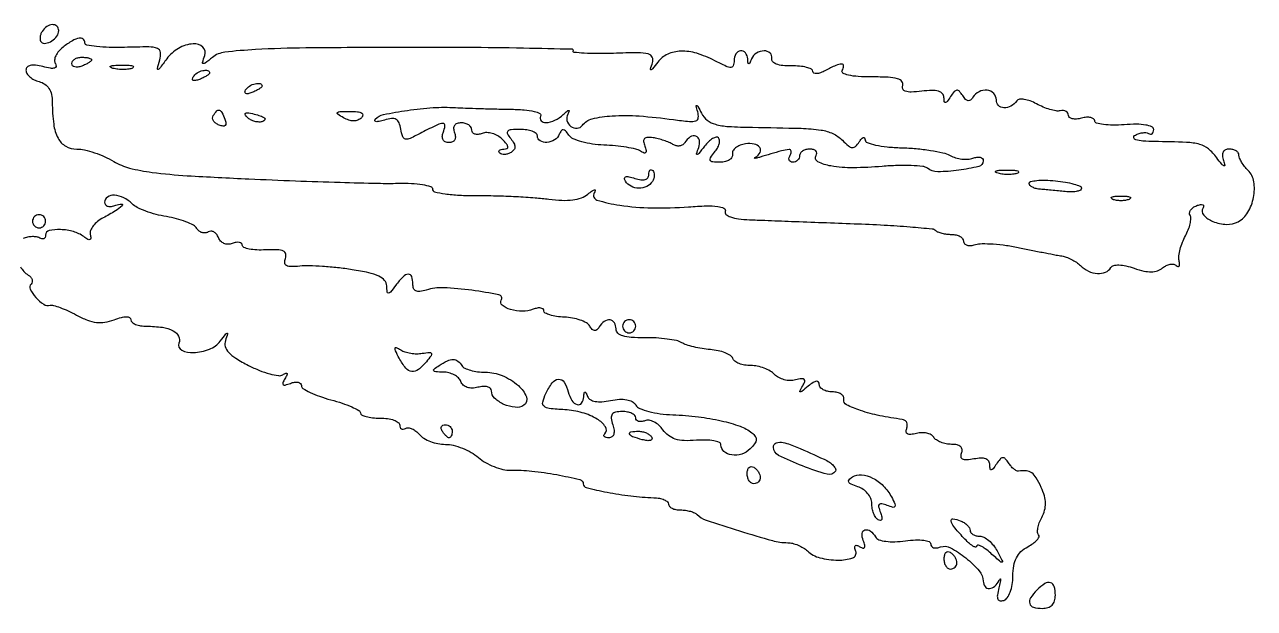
# Model space of a CAD drawing. Extents: x 254 to 922, y 86 to 1093.
# Drawn here: x 500.8 to 688.4, y 390 to 479 of the extents above; entities that cross this region are included whole.
import ezdxf

# ---------------------------------------------------------------- set-up
doc = ezdxf.new("R2010")
doc.units = 0

msp = doc.modelspace()

# ---------------------------------------------------------------- linework, layer by layer
for points in [[(503.458881, 477.933469, 0.055289), (503.246476, 477.485906, 0.063671), (503.150101, 477.023485, 0.073797), (503.178227, 476.616664, 0.143229), (503.333333, 476.333333, 0.245171), (504.010153, 476.120596, 0.09984), (504.935284, 476.48511, 0.089687), (505.724195, 477.224864, 0.161033), (506, 478.059017, 0.206886), (505.714394, 478.719722, 0.203785), (505.034956, 478.969816, 0.139607), (504.163143, 478.674324, 0.103622)], [(506.649862, 475.534731, 0.053376), (505.992856, 474.916505, 0.068591), (505.544106, 474.219739, 0.08397), (505.361757, 473.554833, 0.164894), (505.483651, 473.026453, -0.161259), (505.58554, 472.598645, -0.322595), (505.37018, 472.348123, -0.101796), (504.731836, 472.326586, -0.019187), (503.583789, 472.568326, 0.029536), (502.449885, 472.782698, 0.084914), (501.652507, 472.749488, 0.154546), (501.182972, 472.482077, 0.188802), (501, 472.014788, 0.144989), (501.14768, 471.516214, 0.070903), (501.5875, 471.012222, 0.061156), (502.23505, 470.579066, 0.052954), (503, 470.289749, -0.08394), (503.882296, 469.89228, -0.103411), (504.51187, 469.248132, -0.090349), (504.885665, 468.332684, -0.050609), (505.013655, 467.133369, 0.029149), (505.225942, 463.793001, 0.090393), (505.895086, 461.645392, 0.144789), (507.060904, 460.442912, 0.129033), (508.748597, 460, -0.055431), (509.93364, 459.868218, -0.025065), (511.440975, 459.448425, -0.024447), (513.003735, 458.841173, -0.030644), (514.381966, 458.122298, 0.073171), (516.785922, 457.117353, 0.030342), (520.253347, 456.453326, 0.017262), (525.610552, 455.948103, 0.003636), (535, 455.457179, 0.001862), (542.084915, 455.164829, 0.002093), (548.901562, 454.937542, 0.001917), (554.704712, 454.79063, 0.011281), (557.75, 454.793938, -0.017448), (559.795984, 454.770932, -0.030351), (561.483586, 454.589975, -0.032267), (562.708082, 454.300666, -0.329801), (563, 453.906236, 0.346584), (563.324373, 453.49449, 0.02281), (564.911318, 453.188184, 0.024282), (567.0688, 452.979326, 0.012944), (569.75, 452.920155, -0.007524), (572.647008, 452.88763, -0.00599), (575.771152, 452.768056, -0.00606), (578.663378, 452.587474, -0.015131), (580.768815, 452.366146, 0.023945), (582.752577, 452.192891, 0.042342), (584.392855, 452.267408, 0.052507), (585.710419, 452.582794, 0.085586), (586.710773, 453.14317, -0.01469), (587.366182, 453.643488, -0.112134), (587.72116, 453.793272, -0.545685), (587.8257, 453.680537, -0.072366), (587.672604, 453.314175, 0.486865), (588.086754, 452.233157, 0.038224), (591.56052, 451.447763, 0.032185), (596.485274, 451.045022, 0.022368), (602.066458, 451.198426, -0.010456), (604.785934, 451.338048, -0.03766), (606.519322, 451.260168, -0.079613), (607.459763, 450.990684, -0.393407), (607.647739, 450.524406, 0.317236), (607.766563, 450.0551, 0.094082), (608.445543, 449.665605, 0.05199), (609.657619, 449.382675, 0.02069), (611.361184, 449.239139, 0.000965), (613.678749, 449.144637, 0.0002), (617.755081, 448.987925, 0.00021), (622.488538, 448.809836, 0.000198), (627.315689, 448.632165, -0.004572), (631.8877, 448.42382, -0.007044), (635.837057, 448.151792, -0.002854), (639.195622, 447.853555, -0.174521), (639.732356, 447.600978, 0.103762), (640.086935, 447.36937, 0.032459), (640.695338, 447.176537, 0.030866), (641.420746, 447.04429, 0.029662), (642.166667, 447, -0.056282), (642.867933, 446.920812, -0.075731), (643.461458, 446.686455, -0.094957), (643.859413, 446.339821, -0.167765), (644, 445.932612, 0.195769), (644.146162, 445.573618, 0.133418), (644.530644, 445.34719, 0.090995), (645.114732, 445.297145, 0.052878), (645.806446, 445.438568, -0.076545), (646.814537, 445.59561, -0.017752), (648.534418, 445.537537, -0.017917), (650.531342, 445.326918, -0.016686), (652.556446, 444.970361, 0.001784), (654.559097, 444.55588, 0.002004), (656.488456, 444.171784, 0.001836), (658.133111, 443.857478, 0.010796), (659, 443.714405, -0.054616), (659.67003, 443.542534, -0.029642), (660.447545, 443.195794, -0.029161), (661.20571, 442.744351, -0.040587), (661.821429, 442.25, 0.078531), (663.059864, 441.401125, 0.094661), (664.422625, 441.045322, 0.113395), (665.633211, 441.239687, 0.15938), (666.463088, 441.940275, -0.19556), (666.902335, 442.261193, -0.068628), (667.694098, 442.346788, -0.050172), (668.759529, 442.207918, -0.026396), (670.042995, 441.835167, 0.027218), (671.498251, 441.415117, 0.059671), (672.64914, 441.291054, 0.07859), (673.580979, 441.449738, 0.092057), (674.362899, 441.886217, -0.058696), (674.924163, 442.250314, -0.072288), (675.517151, 442.442807, -0.086375), (676.049407, 442.441337, -0.151765), (676.437079, 442.241324, 0.121197), (676.696369, 442.087189, 0.34597), (676.879371, 442.158389, 0.149043), (676.954442, 442.468271, 0.035588), (676.885265, 443, -0.080033), (676.855294, 443.734331, -0.032053), (677.038912, 444.726383, -0.030701), (677.378199, 445.791127, -0.033864), (677.83644, 446.770667, 0.031979), (678.277412, 447.704124, 0.038443), (678.564752, 448.631224, 0.042172), (678.676414, 449.427026, 0.153357), (678.551988, 449.915882, -0.170468), (678.468712, 450.295613, -0.120294), (678.624454, 450.707823, -0.091053), (679.006233, 451.091988, -0.060198), (679.557681, 451.383761, -0.038012), (680.115759, 451.550554, -0.140262), (680.479322, 451.527154, -0.316641), (680.609913, 451.342088, -0.13959), (680.52393, 451.038719, 0.335124), (680.627055, 449.934806, 0.114607), (682.036223, 448.965129, 0.084064), (684.115488, 448.528996, 0.133387), (685.877629, 448.934509, 0.137294), (687.369897, 450.365038, 0.085663), (688.235058, 452.644642, 0.087856), (688.274482, 455.025281, 0.157968), (687.395046, 456.747811, -0.030091), (686.861156, 457.350142, -0.031104), (686.409795, 458.00583, -0.032735), (686.093859, 458.61979, -0.102811), (686, 459.071429, 0.155688), (685.886987, 459.425578, 0.097605), (685.568594, 459.727232, 0.079847), (685.092964, 459.930831, 0.061353), (684.531385, 460, 0.098841), (683.943063, 459.882552, 0.179948), (683.589237, 459.552817, 0.142898), (683.489486, 459.006707, 0.055762), (683.654428, 458.25, -0.028054), (683.851338, 457.538324, -0.606594), (683.720353, 457.429306, -0.126138), (683.386218, 457.681914, -0.007591), (682.61053, 458.686909, 0.056947), (681.335005, 460.039951, 0.112143), (680.029321, 460.715984, 0.053879), (677.990352, 461.017365, 0.005558), (673.124875, 461.153525, -0.013731), (671.352695, 461.232121, -0.053448), (670.273878, 461.426846, -0.236575), (669.963372, 461.716101, -0.357519), (670.07713, 462.047669, -0.049416), (670.644044, 462.3249, -0.050855), (671.248929, 462.482223, -0.056083), (671.800608, 462.504732, -0.121164), (672.202254, 462.375, 0.115234), (672.505859, 462.272999, 0.185239), (672.765662, 462.345367, 0.156236), (672.940414, 462.588683, 0.078379), (673, 462.966466, 0.299777), (672.716127, 463.397389, 0.060444), (671.790666, 463.668572, 0.041445), (670.374085, 463.784222, 0.018421), (668.5, 463.712555, -0.019364), (666.774901, 463.649839, -0.03207), (665.321875, 463.74661, -0.034636), (664.260519, 463.961606, -0.337418), (664, 464.303703, 0.23852), (663.84197, 464.616128, 0.108846), (663.4125, 464.80657, 0.072154), (662.766268, 464.84311, 0.042075), (662, 464.710251, -0.043067), (661.233781, 464.578963, -0.073647), (660.5875, 464.62, -0.110767), (660.158417, 464.817345, -0.233903), (660, 465.137456, 0.141233), (659.901513, 465.479171, 0.125953), (659.632813, 465.73404, 0.104227), (659.227707, 465.859663, 0.073428), (658.75, 465.834032, -0.092483), (658.109371, 465.823939, -0.028879), (657.168893, 466.040606, -0.027757), (656.124699, 466.40959, -0.027377), (655.122826, 466.893441, 0.036539), (654.167022, 467.333651, 0.051664), (653.260992, 467.570141, 0.064101), (652.530351, 467.587722, 0.212171), (652.122826, 467.353245, -0.105121), (651.214486, 466.539081, -0.14303), (650.150676, 466.281935, -0.194645), (649.333808, 466.657993, -0.190991), (649, 467.5, 0.19793), (648.597882, 468.476013, 0.171489), (647.594566, 468.960057, 0.143665), (646.365325, 468.742023, 0.139978), (645.434017, 467.893237, -0.080017), (645.072701, 467.47564, -0.217547), (644.704456, 467.373957, -0.16628), (644.313063, 467.581991, -0.045008), (643.875, 468.143237, 0.039648), (643.371631, 468.802578, 0.233184), (642.979262, 468.959892, 0.201349), (642.575841, 468.752803, 0.029572), (642.015313, 468, -0.013401), (641.498449, 467.25685, -0.201829), (641.23364, 467.09884, -0.414376), (641.062914, 467.227551, -0.031976), (641.015313, 467.859406, 0.183491), (640.787108, 468.440504, 0.140281), (640.201785, 468.803325, 0.075206), (639.176132, 468.933273, 0.023033), (637.613525, 468.82346, -0.017967), (636.014109, 468.694769, -0.085959), (635.109328, 468.810427, -0.224844), (634.726347, 469.160803, -0.19074), (634.720514, 469.714054, 0.282638), (634.610875, 470.301548, 0.142662), (633.944941, 470.711649, 0.054994), (632.520193, 470.939655, 0.012203), (630.047972, 471, -0.014631), (627.926736, 471.062087, -0.039499), (626.434892, 471.268485, -0.075461), (625.605225, 471.587489, -0.424758), (625.5, 472, 0.125697), (625.708035, 472.664292, 0.434013), (625.429944, 472.953647, 0.103058), (624.53706, 472.754823, 0.016728), (622.934259, 471.964816, -0.034805), (622.19209, 471.631767, -0.070772), (621.568188, 471.498185, -0.128905), (621.161122, 471.575114, -0.289618), (621, 471.829946, 0.285323), (620.78629, 472.173962, 0.050987), (620.045313, 472.450469, 0.041669), (618.995411, 472.632837, 0.026192), (617.75, 472.678093, -0.028264), (616.412959, 472.732225, -0.066265), (615.441008, 472.959098, -0.114222), (614.88526, 473.330486, -0.245195), (614.75, 473.812964, 0.265741), (614.486769, 474.629375, 0.19227), (613.572262, 474.973093, 0.134208), (612.401394, 474.627245, 0.159645), (611.662281, 473.75, -0.009076), (611.382013, 473.090194, -0.295955), (611.242982, 473, -0.382689), (611.135242, 473.096611, -0.011437), (611.078947, 473.75, 0.151118), (610.728819, 474.671685, 0.265921), (609.996746, 474.970877, 0.230627), (609.278198, 474.494785, 0.133867), (609, 473.47432, -0.079818), (608.877104, 472.709375, -0.323694), (608.516553, 472.44864, -0.110798), (607.797032, 472.610064, -0.008965), (606.04966, 473.47432, 0.045367), (603.295681, 474.595353, 0.080601), (600.874558, 474.924332, 0.102247), (598.878263, 474.457778, 0.119518), (597.357789, 473.25, -0.003194), (596.536188, 472.208674, -0.197894), (596.334278, 472.096878, -0.543924), (596.250965, 472.197947, -0.006612), (596.569619, 473.159011, 0.19435), (596.527341, 473.994943, 0.22875), (595.919879, 474.492828, 0.061444), (594.343812, 474.673431, 0.006457), (590.626957, 474.593306, -0.008426), (588.152874, 474.549718, -0.01534), (586.132696, 474.610163, -0.011136), (584.59101, 474.738199, -0.552565), (584.479142, 474.966252, 0.579816), (584.347066, 475.209565, 0.000599), (576.864906, 475.369623, 0.003555), (568.294408, 475.481739, 0.002087), (558.039641, 475.50016, 0.001933), (543.699312, 475.410626, 0.010846), (536.032372, 475.16673, 0.015729), (531.312544, 474.76482, 0.142734), (529.428152, 473.968204, -0.005699), (528.320975, 473.087223, -0.229315), (528.026156, 473.024421, -0.435749), (527.9198, 473.215473, -0.011163), (528.281384, 474.25, 0.303493), (527.977217, 475.544703, 0.212221), (526.51413, 476.04993, 0.108639), (524.251728, 475.344704, 0.1053), (522.464119, 473.75, -0.00205), (521.364963, 472.26333, -0.196279), (521.142284, 472.129116, -0.543568), (521.043285, 472.239784, -0.004404), (521.423253, 473.587583, 0.096991), (521.527981, 474.745287, 0.289309), (521.057535, 475.343504, 0.086419), (519.749731, 475.566308, 0.006053), (516.015839, 475.507413, -0.012953), (513.709385, 475.502863, -0.021438), (511.767153, 475.6328, -0.01702), (510.267678, 475.849782, -0.363061), (510, 476.16983, 0.222186), (509.730977, 476.745344, 0.224567), (509.118746, 476.904581, 0.089681), (508.07962, 476.506037, 0.025813)], [(511, 473.606989, -0.222225), (510.912889, 473.420671, -0.030693), (510.559375, 473.160341, -0.030395), (510.074558, 472.887494, -0.02136), (509.5, 472.638374, -0.055937), (508.925634, 472.488865, -0.100118), (508.440625, 472.516384, -0.147206), (508.122486, 472.710807, -0.184534), (508, 473.031385, -0.152681), (508.115494, 473.400789, -0.098158), (508.440625, 473.715469, -0.08088), (508.926468, 473.92777, -0.062722), (509.5, 474, -0.024748), (510.074824, 473.971531, -0.039339), (510.559375, 473.884553, -0.046727), (510.903916, 473.758929, -0.289661)], [(517.269032, 472.344063, -0.06278), (516.671085, 472.185595, -0.030339), (515.880008, 472.127736, -0.029507), (515.036634, 472.167106, -0.037336), (514.269032, 472.307009, -0.087174), (513.883358, 472.48334, -0.597527), (513.900903, 472.643467, -0.080377), (514.431793, 472.764444, -0.012823), (515.5, 472.805051, -0.014395), (516.580113, 472.787295, -0.052471), (517.257153, 472.684921, -0.333666), (517.386009, 472.52287, -0.31318)], [(529, 471.606989, -0.2252), (528.911231, 471.419896, -0.029412), (528.544118, 471.154486, -0.029555), (528.042538, 470.875192, -0.020646), (527.448062, 470.618443, -0.036408), (526.868281, 470.443138, -0.155351), (526.512472, 470.474315, -0.32948), (526.393111, 470.674071, -0.1144), (526.507079, 471.011454, -0.115814), (527.098109, 471.603931, -0.080554), (527.973761, 471.969265, -0.115534), (528.708846, 471.972535, -0.349578)], [(537, 469.606989, -0.2252), (536.911231, 469.419896, -0.029412), (536.544118, 469.154486, -0.029555), (536.042538, 468.875192, -0.020646), (535.448062, 468.618443, -0.036408), (534.868281, 468.443138, -0.155351), (534.512472, 468.474315, -0.32948), (534.393111, 468.674071, -0.1144), (534.507079, 469.011454, -0.115814), (535.098109, 469.603931, -0.080554), (535.973761, 469.969265, -0.115534), (536.708846, 469.972535, -0.349578)], [(531.342084, 464.550928, -0.051608), (531.506823, 463.939743, -0.239714), (531.398585, 463.602299, -0.241428), (531.063039, 463.492566, -0.052218), (530.454816, 463.655712, -0.066562), (529.944192, 463.934228, -0.097234), (529.597989, 464.309843, -0.122934), (529.468225, 464.720344, -0.155001), (529.564761, 465.104785, -0.044472), (530.093353, 465.811106, -0.293393), (530.499105, 465.922826, -0.204288), (530.881688, 465.597219, -0.024065)], [(537.13671, 464.212237, -0.085105), (536.556574, 464.1234, -0.059552), (535.899953, 464.2138, -0.058506), (535.270088, 464.460029, -0.0741), (534.76845, 464.83155, -0.069225), (534.436586, 465.27067, -0.470166), (534.522275, 465.491559, -0.131195), (534.995419, 465.520386, -0.013933), (536.080159, 465.268787, -0.02593), (536.940026, 464.995597, -0.106885), (537.396366, 464.701526, -0.353106), (537.424773, 464.435848, -0.170804)], [(552.171375, 464.771375, -0.100728), (551.636078, 464.417121, -0.096256), (550.996026, 464.292751, -0.080249), (550.259915, 464.411661, -0.047509), (549.444046, 464.771375, -0.018373), (548.541173, 465.321146, -0.474606), (548.51593, 465.570589, -0.191617), (548.88215, 465.728348, -0.007027), (550.42267, 465.75, -0.023063), (551.568839, 465.697103, -0.104874), (552.203275, 465.5, -0.301349), (552.367783, 465.180273, -0.170425)], [(574.809017, 466.076966, -0.014465), (576.984229, 465.982449, -0.038349), (578.522478, 465.75152, -0.070624), (579.391172, 465.417895, -0.427715), (579.5, 465, 0.331475), (579.558394, 464.327236, 0.233212), (580.290532, 464.029852, 0.092272), (581.680575, 464.394324, 0.077083), (582.946704, 465.25, -0.008848), (583.555491, 465.795337, -0.15422), (583.796764, 465.899272, -0.573995), (583.869595, 465.799249, -0.024704), (583.630393, 465.319098, 0.197772), (583.511414, 464.34131, 0.164235), (584.10319, 463.46693, 0.180496), (585.057219, 463.179007, 0.223168), (585.861803, 463.621885, -0.18001), (587.356771, 464.614465, -0.041788), (590.392019, 465.061982, -0.03357), (594.535374, 465.044341, -0.016901), (599.737315, 464.495219, 0.009561), (602.189567, 464.199902, 0.103951), (603.174123, 464.305086, 0.299981), (603.544797, 464.768819, 0.093262), (603.456385, 465.701268, -0.007115), (603.219936, 466.568116, -0.620573), (603.299714, 466.636971, -0.16828), (603.473105, 466.481108, -0.003599), (604.027993, 465.460418, 0.102545), (604.91005, 464.402784, 0.101031), (606.144273, 463.775973, 0.053211), (608.137555, 463.449766, 0.010178), (611.808923, 463.319237, -0.002807), (619.232963, 463.164814, -0.029287), (622.269447, 462.906185, -0.074861), (624.060514, 462.365912, -0.085957), (625.519322, 461.337821, 0.023009), (626.458329, 460.481475, 0.150083), (627.040901, 460.238295, 0.222852), (627.531835, 460.412533, 0.056778), (628.075438, 461.087821, -0.032119), (628.421895, 461.564435, -0.131064), (628.711279, 461.769884, -0.352747), (628.900239, 461.706948, -0.140102), (628.984687, 461.426677, 0.31128), (629.296614, 460.987721, 0.033086), (630.566073, 460.618155, 0.030594), (632.333542, 460.340216, 0.017127), (634.506315, 460.208482, -0.015948), (636.755272, 460.077448, -0.016639), (638.959515, 459.804126, -0.016545), (640.842887, 459.442442, -0.067246), (641.933873, 459.03539, 0.051229), (642.785109, 458.686453, 0.041438), (643.752655, 458.486461, 0.04295), (644.685988, 458.453638, 0.079092), (645.427558, 458.610575, -0.054847), (646.029719, 458.768716, -0.098531), (646.538095, 458.743688, -0.146249), (646.871489, 458.545625, -0.188253), (647, 458.216395, -0.345178), (646.324235, 457.354158, -0.026976), (643.255504, 456.772347, -0.030094), (640.069271, 456.538502, -0.170022), (638.477861, 457.072478, 0.139836), (637.771542, 457.356792, 0.01581), (636.033622, 457.484229, 0.018168), (633.912524, 457.495356, 0.013825), (631.592393, 457.358929, -0.020075), (627.178987, 457.154726, -0.042627), (623.772175, 457.424805, -0.076813), (621.784534, 458.078279, -0.438623), (621.518119, 459.029317, 0.145002), (621.618305, 459.397644, 0.191537), (621.483848, 459.714862, 0.134961), (621.112296, 459.929129, 0.063786), (620.559017, 460, 0.062283), (619.962904, 459.925455, 0.080552), (619.457961, 459.70625, 0.097988), (619.120018, 459.381379, 0.153634), (619, 459, -0.105053), (618.918938, 458.618444, -0.099167), (618.688914, 458.29375, -0.09642), (618.345238, 458.076123, -0.093332), (617.940983, 458, -0.133224), (617.596462, 458.093456, -0.190361), (617.403198, 458.340023, -0.14289), (617.401431, 458.714466, -0.068717), (617.597355, 459.157524, 0.184155), (617.700553, 459.696023, 0.387408), (617.389804, 459.93556, 0.048993), (616.241024, 459.726025, 0.003216), (613, 458.777349, -0.009779), (612.460867, 458.627193, -0.053033), (612.160937, 458.583058, -0.621579), (612.130293, 458.639332, -0.112286), (612.25, 458.747228, 0.142307), (612.965254, 459.472908, 0.289577), (612.912762, 460.24041, 0.189635), (612.074125, 460.770827, 0.085342), (610.75, 460.79581, 0.053173), (609.907581, 460.573825, 0.075516), (609.234375, 460.193146, 0.098052), (608.828047, 459.720345, 0.180825), (608.75, 459.226259, -0.180391), (608.676712, 458.759758, -0.120127), (608.303094, 458.360214, -0.088409), (607.671279, 458.090513, -0.056834), (606.877555, 458, -0.021182), (605.739811, 458.048221, -0.248327), (605.378583, 458.280533, -0.282481), (605.394005, 458.684618, -0.025996), (606.020056, 459.524166, 0.044197), (606.456113, 460.155586, 0.060563), (606.721654, 460.792378, 0.076197), (606.788658, 461.338886, 0.1911), (606.632168, 461.701165, 0.254578), (606.271542, 461.807538, 0.08125), (605.732794, 461.596173, 0.058125), (605.106322, 461.11781, 0.035929), (604.487214, 460.426999, -0.003635), (603.618574, 459.321887, -0.176672), (603.382578, 459.177963, -0.569069), (603.2867, 459.284247, -0.008588), (603.604535, 460.25, 0.123541), (603.702308, 461.342197, 0.276833), (603.187637, 461.957353, 0.236544), (602.313853, 461.842597, 0.105915), (601.489919, 460.983688, -0.115946), (601.159576, 460.652709, -0.10097), (600.699422, 460.482524, -0.093703), (600.17944, 460.500146, -0.084563), (599.680902, 460.704758, 0.039566), (599.096498, 461.008332, 0.018605), (598.300196, 461.310607, 0.018304), (597.437918, 461.56697, 0.024507), (596.638913, 461.731748, 0.044753), (595.798289, 461.786406, 0.193731), (595.348003, 461.592176, 0.228741), (595.202075, 461.167657, 0.062019), (595.377459, 460.458741, -0.027769), (595.598925, 459.769464, -0.239584), (595.532116, 459.463443, -0.331081), (595.275429, 459.398964, -0.042334), (594.738546, 459.677078, 0.082981), (593.994084, 459.989195, 0.016714), (592.58129, 460.272621, 0.017224), (590.896275, 460.493118, 0.015348), (589.133933, 460.6078, -0.028003), (587.388016, 460.765852, -0.032986), (585.76569, 461.115404, -0.0351), (584.463855, 461.58816, -0.136197), (583.807802, 462.128784, 0.02876), (583.299739, 462.772272, 0.192977), (582.942612, 462.950855, 0.2701), (582.638106, 462.805566, 0.053185), (582.340536, 462.25, -0.161239), (581.622509, 461.406453, -0.118343), (580.444421, 461.028702, -0.152446), (579.42034, 461.266176, -0.266121), (579, 462, 0.234049), (578.810208, 462.383243, 0.071836), (578.229657, 462.70625, 0.054845), (577.381908, 462.926985, 0.036301), (576.377555, 463, 0.016872), (574.99625, 462.953377, 0.177783), (574.488748, 462.727124, 0.336564), (574.427724, 462.323962, 0.048447), (574.926114, 461.589028, -0.039287), (575.422444, 460.885187, -0.127951), (575.579453, 460.341502, -0.17414), (575.43119, 459.8914, -0.088781), (574.982027, 459.488892, -0.059475), (574.51092, 459.27011, -0.066121), (574.018205, 459.17846, -0.075432), (573.579529, 459.221908, -0.134833), (573.266802, 459.399864, -0.146539), (573.144414, 459.626912, -0.260494), (573.206647, 459.82371, -0.142028), (573.470199, 459.958478, -0.047666), (573.904762, 460, 0.10672), (574.359126, 460.098096, 0.341646), (574.494993, 460.354609, 0.13282), (574.29025, 460.794732, 0.021474), (573.64573, 461.497127, 0.066399), (572.955938, 462.024558, 0.05938), (572.125933, 462.377014, 0.062709), (571.287459, 462.510343, 0.100044), (570.574301, 462.390138, -0.061546), (569.971782, 462.240474, -0.107844), (569.462451, 462.288659, -0.150746), (569.127815, 462.521758, -0.16732), (569, 462.893011, 0.143674), (568.876142, 463.315153, 0.099526), (568.527947, 463.674822, 0.083983), (568.007286, 463.91717, 0.067117), (567.393011, 464, 0.077669), (566.754575, 463.900225, 0.166102), (566.359038, 463.606191, 0.166138), (566.226134, 463.131663, 0.07771), (566.361626, 462.5, -0.074756), (566.496379, 461.889304, -0.14841), (566.385989, 461.410795, -0.165571), (566.041375, 461.107791, -0.098585), (565.5, 461, -0.098585), (564.958625, 461.107791, -0.165571), (564.614011, 461.410795, -0.14841), (564.503621, 461.889304, -0.074756), (564.638374, 462.5, 0.058373), (564.909844, 463.564077, 0.453369), (564.612275, 463.904642, 0.114117), (563.745145, 463.705375, 0.007014), (561.364307, 462.504488, -0.011271), (559.584878, 461.62587, -0.152385), (558.874537, 461.530355, -0.278242), (558.4542, 461.89277, -0.039602), (558.174748, 463.047991, 0.055091), (557.906514, 464.023819, 0.17443), (557.46468, 464.523827, 0.158055), (556.77382, 464.655393, 0.043169), (555.674748, 464.419276, -0.021878), (554.88493, 464.214105, -0.077872), (554.3646, 464.185472, -0.323622), (554.203995, 464.32817, -0.249462), (554.268573, 464.561012, -0.15394), (555.551191, 465.271441, -0.01424), (559.17015, 465.899611, -0.01941), (563.110411, 466.313164, -0.030853), (566.5, 466.326966, 0.005081), (568.01297, 466.255117, 0.001803), (570.178274, 466.182151, 0.001789), (572.556485, 466.119113, 0.002106)], [(596.541119, 455.066531, -0.143305), (595.693885, 454.304426, -0.114943), (594.491418, 454.036797, -0.113991), (593.286462, 454.327697, -0.139223), (592.433788, 455.107134, -0.113869), (592.287857, 455.537651, -0.359143), (592.445308, 455.773041, -0.128686), (592.944965, 455.790883, -0.021768), (593.874771, 455.539746, 0.03722), (594.796728, 455.321029, 0.104366), (595.456109, 455.353669, 0.175472), (595.84841, 455.624856, 0.155881), (596, 456.099279, -0.047849), (596.041532, 456.532271, -0.142651), (596.17629, 456.79454, -0.26051), (596.373064, 456.856073, -0.145714), (596.600136, 456.733198, -0.129836), (596.780161, 456.423941, -0.076232), (596.830355, 455.996059, -0.067553), (596.748334, 455.519089, -0.062174)], [(652.269032, 456.344063, -0.06278), (651.671085, 456.185595, -0.030339), (650.880008, 456.127736, -0.029507), (650.036634, 456.167106, -0.037336), (649.269032, 456.307009, -0.087174), (648.883358, 456.48334, -0.597527), (648.900903, 456.643467, -0.080377), (649.431793, 456.764444, -0.012823), (650.5, 456.805051, -0.014395), (651.580113, 456.787295, -0.052471), (652.257153, 456.684921, -0.333666), (652.386009, 456.52287, -0.31318)], [(662, 454.0315, -0.272446), (661.838743, 453.757525, -0.069768), (661.339062, 453.565138, -0.051486), (660.612154, 453.473552, -0.031733), (659.75, 453.508913, 0.002029), (658.76079, 453.608543, 0.001426), (657.646875, 453.712965, 0.001439), (656.580141, 453.8068, 0.003016), (655.75, 453.872377, -0.042026), (655.080111, 453.978285, -0.059078), (654.514063, 454.190586, -0.075149), (654.128531, 454.46983, -0.20113), (654, 454.776426, -0.349806), (654.224236, 455.057722, -0.031602), (655.175, 455.212722, -0.030261), (656.466464, 455.261716, -0.018125), (658, 455.17139, -0.017659), (659.533077, 454.970348, -0.027984), (660.825, 454.679195, -0.026893), (661.786558, 454.348347, -0.305406)], [(669.25, 452.337719, -0.057986), (668.679992, 452.181385, -0.037979), (668, 452.12966, -0.037979), (667.320008, 452.181385, -0.057986), (666.75, 452.337719, -0.174857), (666.540618, 452.525001, -0.447206), (666.601563, 452.693942, -0.078554), (667.10856, 452.810911, -0.017491), (668, 452.842105, -0.017491), (668.89144, 452.810911, -0.078554), (669.398438, 452.693942, -0.447206), (669.459382, 452.525001, -0.174857)], [(502, 449, 0.099038), (502.076342, 448.618362, 0.097945), (502.29375, 448.29375, 0.097945), (502.618362, 448.076342, 0.099038), (503, 448, 0.099038), (503.381638, 448.076342, 0.097945), (503.70625, 448.29375, 0.097945), (503.923658, 448.618362, 0.099038), (504, 449, 0.099038), (503.923658, 449.381638, 0.097945), (503.70625, 449.70625, 0.097945), (503.381638, 449.923658, 0.099038), (503, 450, 0.099038), (502.618362, 449.923658, 0.097945), (502.29375, 449.70625, 0.097945), (502.076342, 449.381638, 0.099038)], [(592, 433, 0.099038), (592.076342, 432.618362, 0.097945), (592.29375, 432.29375, 0.097945), (592.618362, 432.076342, 0.099038), (593, 432, 0.099038), (593.381638, 432.076342, 0.097945), (593.70625, 432.29375, 0.097945), (593.923658, 432.618362, 0.099038), (594, 433, 0.099038), (593.923658, 433.381638, 0.097945), (593.70625, 433.70625, 0.097945), (593.381638, 433.923658, 0.099038), (593, 434, 0.099038), (592.618362, 433.923658, 0.097945), (592.29375, 433.70625, 0.097945), (592.076342, 433.381638, 0.099038)], [(561.453179, 428.872238, -0.016646), (562.541161, 429.014767, -0.312179), (562.82716, 428.855462, -0.280123), (562.796586, 428.512243, -0.01441), (562.080735, 427.597279, -0.050828), (560.848343, 426.386621, -0.202848), (559.850929, 426.10556, -0.194424), (558.926118, 426.622442, -0.046455), (557.935416, 428.120677, -0.00814), (557.344341, 429.269687, -0.157728), (557.286867, 429.660659, -0.496856), (557.480319, 429.76177, -0.029779), (558.150232, 429.395636, 0.065383), (558.808234, 429.094543, 0.035366), (559.677252, 428.893028, 0.034538), (560.606356, 428.810953, 0.045685)], [(567.5, 427, 0.146547), (567.934161, 426.614422, 0.040338), (568.8004, 426.29375, 0.037109), (569.887885, 426.073612, 0.031397), (571.059017, 426, -0.100383), (573.6477, 425.474988, -0.077827), (576.096635, 423.954824, -0.119424), (577.338296, 422.223642, -0.36551), (576.921916, 420.951741, -0.164894), (575.59505, 420.645641, -0.08023), (573.894531, 421.098445, -0.083401), (572.482958, 422.036981, -0.207297), (572, 423.151815, 0.211381), (571.836054, 423.522285, 0.120631), (571.398119, 423.760075, 0.08128), (570.732848, 423.823554, 0.047211), (569.938828, 423.694254, -0.057833), (569.053357, 423.569255, -0.088078), (568.287544, 423.68578, -0.104671), (567.701594, 424.033272, -0.115642), (567.33184, 424.577623, 0.113658), (566.964527, 425.122963, 0.065264), (566.316847, 425.586675, 0.059953), (565.503119, 425.903462, 0.061162), (564.643011, 426.015313, -0.011359), (563.493787, 426.049642, -0.239352), (563.205802, 426.215467, -0.392319), (563.249509, 426.471239, -0.020023), (564, 427, -0.030273), (565.285896, 427.724699, -0.113655), (566.182719, 427.931224, -0.167411), (566.881504, 427.690509, -0.088664)], [(583.710251, 423, 0.071772), (584.264049, 421.686767, 0.182429), (585.063668, 421.056473, 0.327957), (585.74203, 421.286682, 0.137545), (586.078947, 422.25, -0.013666), (586.134746, 422.865531, -0.360693), (586.246411, 422.971816, -0.310969), (586.389905, 422.886853, -0.011938), (586.64926, 422.289063, 0.167442), (587.060724, 421.817344, 0.088146), (587.800939, 421.5506, 0.061742), (588.847052, 421.5017, 0.030204), (590.17153, 421.684306, -0.032643), (591.527521, 421.864528, -0.061187), (592.630341, 421.803425, -0.080965), (593.460286, 421.510638, -0.129846), (594.001913, 420.996904, 0.159164), (594.613262, 420.480358, 0.031948), (595.983588, 420.023219, 0.030624), (597.724616, 419.675935, 0.023732), (599.650696, 419.505604, -0.019598), (603.549348, 419.193281, -0.026079), (607.051585, 418.587498, -0.029064), (609.907283, 417.761588, -0.081913), (611.722121, 416.762805, -0.073115), (612.241269, 416.214686, -0.182985), (612.375617, 415.689247, -0.135357), (612.13825, 415.096194, -0.033913), (611.446422, 414.303565, -0.117554), (610.16121, 413.513182, -0.114623), (608.645094, 413.377769, -0.144422), (607.462897, 413.914283, -0.217826), (607, 414.926406, 0.306371), (606.755091, 415.288582, 0.05016), (605.898438, 415.53621, 0.040633), (604.687306, 415.657651, 0.024794), (603.25, 415.613278, -0.028405), (601.388181, 415.569244, -0.068184), (600.030687, 415.801297, -0.087376), (598.996768, 416.339268, -0.075277), (598.146245, 417.222661, 0.058258), (597.524582, 417.913756, 0.064576), (596.780009, 418.415402, 0.073611), (596.030971, 418.661094, 0.13491), (595.396245, 418.598559, -0.060615), (594.861827, 418.464757, -0.106612), (594.410147, 418.504688, -0.150305), (594.113481, 418.707203, -0.16997), (594, 419.031385, 0.201331), (593.844665, 419.401518, 0.084688), (593.392705, 419.715469, 0.064763), (592.723976, 419.9288, 0.044895), (591.932612, 420, 0.04668), (590.929554, 419.90615, 0.193001), (590.426046, 419.584909, 0.189602), (590.278775, 419.000431, 0.044882), (590.5, 418, -0.042641), (590.691181, 417.153414, -0.107409), (590.642738, 416.526573, -0.169746), (590.36674, 416.14597, -0.15295), (589.900721, 416, -0.04964), (589.469226, 416.042944, -0.14865), (589.211015, 416.181845, -0.260289), (589.154284, 416.384584, -0.13811), (589.285714, 416.619048, 0.360863), (589.382648, 417.661054, 0.108213), (588.13233, 418.838358, 0.066688), (585.841037, 419.824884, 0.053653), (583.193111, 420.269021, -0.010919), (580.799063, 420.462923, -0.152776), (580.014413, 420.800102, -0.289371), (579.823341, 421.421358, -0.040165), (580.301218, 422.75, -0.052182), (581.253965, 424.376742, -0.219293), (582.220112, 424.910782, -0.279479), (583.079352, 424.472318, -0.074668)], [(566, 417, -0.042167), (565.967655, 416.617151, -0.061769), (565.870461, 416.29375, -0.081139), (565.727648, 416.07446, -0.210953), (565.559017, 416, -0.151918), (565.34829, 416.065539, -0.038439), (565.066025, 416.29375, -0.035638), (564.768994, 416.617226, -0.029505), (564.5, 417, -0.082592), (564.343488, 417.3821, -0.161196), (564.3746, 417.70625, -0.182303), (564.586039, 417.921712, -0.108972), (564.940983, 418, -0.093332), (565.345238, 417.923877, -0.09642), (565.688914, 417.70625, -0.099167), (565.918938, 417.381556, -0.105053)], [(596.442363, 416.093259, -0.236417), (596.46851, 415.80112, -0.238295), (596.250238, 415.606613, -0.095442), (595.733252, 415.570513, -0.033809), (595.00138, 415.70989, -0.020231), (593.524947, 416.160521, -0.209047), (593.069405, 416.583925, -0.493596), (593.252137, 416.912738, -0.036651), (594.440983, 417, -0.056553), (595.033747, 416.93274, -0.049897), (595.623294, 416.733645, -0.052741), (596.122626, 416.440555, -0.095554)], [(622.715871, 412.724774, -0.035745), (623.52964, 412.274736, -0.057658), (624.138762, 411.770149, -0.080257), (624.468799, 411.291469, -0.254551), (624.448108, 410.916036, -0.335385), (623.214388, 410.437479, -0.023029), (619.436611, 411.70287, -0.023424), (615.77384, 413.321456, -0.284271), (615, 414.572563, -0.313061), (615.44297, 415.210707, -0.149158), (616.490146, 415.274749, -0.043479), (618.583976, 414.576327, -0.006212)], [(613, 409.940983, -0.105429), (612.923444, 409.581949, -0.099231), (612.70625, 409.276414, -0.096318), (612.381732, 409.071618, -0.092995), (612, 409, -0.153634), (611.618621, 409.120018, -0.097988), (611.29375, 409.457961, -0.080552), (611.074545, 409.962904, -0.062283), (611, 410.559017, -0.066118), (611.073267, 411.110654, -0.138808), (611.29375, 411.478525, -0.191142), (611.620352, 411.607943, -0.139169), (612, 411.5, -0.06081), (612.382515, 411.193797, -0.051032), (612.70625, 410.7871, -0.053229), (612.926698, 410.346558, -0.089642)], [(633.000221, 406.999587, -0.013508), (633.542793, 405.916435, -0.228974), (633.537814, 405.528055, -0.358023), (633.25171, 405.400226, -0.024751), (632.34953, 405.696114, 0.032969), (631.519656, 405.953274, 0.265719), (631.150944, 405.845308, 0.257347), (631.049567, 405.468386, 0.031357), (631.314937, 404.621671, -0.029715), (631.527696, 403.950545, -0.133905), (631.520096, 403.542983, -0.343302), (631.327343, 403.40405, -0.129903), (630.988546, 403.507079, -0.109467), (630.60946, 403.875874, -0.050647), (630.290385, 404.488935, -0.046788), (630.073247, 405.229623, -0.047952), (630, 405.991629, 0.102626), (629.840619, 406.759966, 0.071937), (629.375207, 407.514493, 0.068246), (628.684697, 408.142701, 0.073777), (627.867872, 408.541936, -0.022596), (626.856997, 408.913818, -0.171776), (626.487322, 409.249964, -0.323021), (626.535032, 409.608622, -0.065115), (627.06399, 410.039548, -0.164319), (628.459642, 410.363163, -0.094127), (630.13577, 409.871041, -0.079756), (631.761906, 408.679267, -0.072066)], [(645, 401.893011, 0.160968), (645.112576, 401.552388, 0.096529), (645.43029, 401.262322, 0.078039), (645.904609, 401.066399, 0.059056), (646.464816, 401, -0.122927), (647.111262, 400.83863, -0.053935), (647.846171, 400.339063, -0.048864), (648.550111, 399.610722, -0.0469), (649.110325, 398.75, -0.002317), (649.927122, 397.175778, -0.452992), (649.868556, 397.027727, -0.272217), (649.662159, 397.067021, -0.001601), (648.145509, 398.404988, 0.020769), (647.32123, 399.077783, 0.045933), (646.630243, 399.502593, 0.093924), (646.177043, 399.629055, 0.439282), (646, 399.466426, -0.475462), (645.830901, 399.328801, -0.093519), (645.4125, 399.501277, -0.042398), (644.768707, 400.003247, -0.018448), (644, 400.769625, -0.012758), (642.495487, 402.469488, -0.127798), (642.090668, 403.318822, -0.509413), (642.389947, 403.638958, -0.060867), (643.5, 403.361626, -0.048303), (644.073796, 403.075237, -0.053891), (644.559375, 402.692784, -0.061199), (644.891374, 402.276919, -0.13875)], [(641, 397.559017, 0.062283), (641.074545, 396.962904, 0.080552), (641.29375, 396.457961, 0.097988), (641.618621, 396.120018, 0.153634), (642, 396, 0.092995), (642.381732, 396.071618, 0.096318), (642.70625, 396.276414, 0.099231), (642.923444, 396.581949, 0.105429), (643, 396.940983, 0.089642), (642.926698, 397.346558, 0.053229), (642.70625, 397.7871, 0.051032), (642.382515, 398.193797, 0.06081), (642, 398.5, 0.139169), (641.620352, 398.607943, 0.191142), (641.29375, 398.478525, 0.138808), (641.073267, 398.110654, 0.066118)], [(655.2, 392.8, 0.049493), (654.224616, 391.609718, 0.219918), (654.088861, 390.738877, 0.263074), (654.658282, 390.177813, 0.065975), (656, 390, 0.072254), (656.873159, 390.126841, 0.124864), (657.5, 390.5, 0.124864), (657.873159, 391.126841, 0.072254), (658, 392, 0.065975), (657.822187, 393.341718, 0.263074), (657.261123, 393.911139, 0.219918), (656.390282, 393.775384, 0.049493)]]:
    msp.add_lwpolyline(points, format="xyb", close=True)
msp.add_lwpolyline([(500.15692, 442.058793, 0.119786), (501.355821, 440.804373, -0.072595), (501.720513, 440.488029, -0.104997), (501.925174, 440.115269, -0.128168), (501.939167, 439.746546, -0.14306), (501.768659, 439.435325, 0.323673), (501.640569, 438.638239, 0.066832), (502.492361, 437.39369, 0.06221), (503.703427, 436.346665, 0.218336), (504.696429, 436.187746, -0.140256), (505.181221, 436.184127, -0.017042), (506.202129, 435.845537, -0.019148), (507.411993, 435.344519, -0.014695), (508.693798, 434.708986, 0.029331), (510.365511, 433.940211, 0.061589), (511.74904, 433.587874, 0.070819), (513.047838, 433.607437, 0.05176), (514.443798, 433.978632, -0.022926), (515.553282, 434.343199, -0.068345), (516.343864, 434.450705, -0.141379), (516.812851, 434.314718, -0.257388), (517, 433.975249, 0.225176), (517.177147, 433.60184, 0.075525), (517.71035, 433.286479, 0.057463), (518.492194, 433.071324, 0.038454), (519.418213, 433, -0.03443), (521.807914, 432.835251, -0.086828), (523.462346, 432.303674, -0.157671), (524.280104, 431.466927, -0.209894), (524.329869, 430.417241, 0.387947), (524.748548, 429.349647, 0.128088), (526.550792, 428.98033, 0.080595), (528.97846, 429.506681, 0.134512), (530.642211, 430.75, -0.002669), (531.494938, 431.83311, -0.207424), (531.684043, 431.933846, -0.534767), (531.762264, 431.834925, -0.005216), (531.419503, 430.812642, 0.154392), (531.394415, 429.903133, 0.118463), (531.886511, 429.032835, 0.067438), (533.0079, 428.115422, 0.019819), (534.951346, 427.024822, 0.022627), (536.609879, 426.271202, 0.02966), (538.188214, 425.744741, 0.030139), (539.506319, 425.47427, 0.175701), (540.188805, 425.616688, -0.033717), (540.645742, 425.858167, -0.406473), (540.815433, 425.795572, -0.23452), (540.811673, 425.552304, -0.019353), (540.490464, 424.98457, 0.035655), (540.171744, 424.375782, 0.337019), (540.237236, 424.107128, 0.24326), (540.557102, 424.040853, 0.02337), (541.335955, 424.298676, -0.0501), (541.973439, 424.472562, -0.091302), (542.511187, 424.463997, -0.140865), (542.863698, 424.28141, -0.206094), (543, 423.964777, 0.258201), (543.246509, 423.519244, 0.027421), (544.321875, 422.924434, 0.028369), (545.775825, 422.320506, 0.018907), (547.5, 421.788757, -0.015403), (549.224477, 421.270117, -0.023645), (550.678125, 420.705913, -0.020244), (551.780075, 420.162703, -0.274692), (552, 419.792595, 0.288538), (552.192841, 419.486246, 0.047252), (552.88125, 419.232825, 0.039642), (553.850363, 419.057422, 0.024958), (555, 419, -0.033538), (556.149131, 418.922834, -0.051357), (557.11875, 418.688914, -0.066625), (557.787016, 418.347434, -0.246132), (558, 417.940983, 0.09272), (558.067758, 417.578731, 0.171182), (558.260466, 417.354029, 0.174428), (558.548493, 417.30238, 0.096707), (558.886693, 417.429973, -0.165938), (559.317852, 417.528516, -0.078442), (559.875922, 417.379611, -0.064546), (560.470716, 417.018024, -0.050777), (561.009138, 416.48899, 0.086269), (561.678835, 415.918053, 0.043583), (562.682223, 415.437391, 0.041562), (563.835633, 415.110024, 0.048406), (564.969435, 415, -0.059668), (566.180848, 414.854918, -0.03511), (567.572354, 414.411359, -0.034663), (568.920332, 413.76342, -0.049311), (570.004479, 412.996116, 0.048908), (571.079258, 412.234143, 0.035865), (572.397818, 411.601632, 0.036553), (573.746843, 411.180629, 0.064258), (574.907488, 411.062901, -0.033125), (578.15176, 410.936398, -0.020251), (581.943588, 410.380004, -0.011228), (585.478747, 409.63151, -0.348035), (586, 408.973366, 0.347096), (586.451694, 408.401081, 0.010321), (589.638626, 407.709099, 0.018635), (593.235752, 407.143701, 0.02054), (596.75, 406.870569, -0.037764), (597.611568, 406.773682, -0.055542), (598.339062, 406.549881, -0.071723), (598.836945, 406.242832, -0.222302), (599, 405.894213, 0.19498), (599.138459, 405.552651, 0.086902), (599.538542, 405.262675, 0.066776), (600.131646, 405.065832, 0.046807), (600.833333, 405, -0.034261), (601.586588, 404.948324, -0.033197), (602.333906, 404.794219, -0.035033), (602.971326, 404.568907, -0.094176), (603.367199, 404.299468, 0.116071), (604.724301, 403.459389, 0.005591), (609.823032, 401.81487, 0.007763), (614.845829, 400.341724, 0.065341), (617.178571, 400.014728, -0.06059), (617.917702, 399.918241, -0.037049), (618.752232, 399.637139, -0.036696), (619.549708, 399.229711, -0.053035), (620.178571, 398.75, 0.12832), (622.0674, 397.712277, 0.059919), (624.85724, 397.354795, 0.080474), (627.089765, 397.698731, 0.429809), (627.564398, 398.692778, -0.03843), (627.395433, 399.259846, -0.239079), (627.470079, 399.544357, -0.305124), (627.720023, 399.608861, -0.053509), (628.181393, 399.387893, 0.061825), (628.654473, 399.170882, 0.358176), (628.891407, 399.265872, 0.192905), (628.934058, 399.618111, 0.02645), (628.701324, 400.335955, -0.104894), (628.530728, 401.410933, -0.318433), (628.964628, 401.960642, -0.246379), (629.764607, 401.800892, -0.084446), (630.570629, 400.88572, 0.173895), (631.099631, 400.464133, 0.049721), (632.137152, 400.222112, 0.040769), (633.512401, 400.155611, 0.025045), (635.129646, 400.290564, -0.021476), (636.690677, 400.432044, -0.043543), (637.92199, 400.38327, -0.062171), (638.744878, 400.172447, -0.308189), (639, 399.797855, 0.173884), (639.121076, 399.460229, 0.149581), (639.436957, 399.250924, 0.104822), (639.918094, 399.212668, 0.059287), (640.487513, 399.356835, -0.221386), (642.000372, 399.25177, -0.04271), (644.340895, 397.683136, -0.043351), (646.405279, 395.711323, -0.182404), (647, 394.135329, 0.166937), (647.273702, 393.3384, 0.243854), (647.934831, 393.034571, 0.173119), (648.764928, 393.376209, 0.102096), (649.407436, 394.25, -0.08659), (649.559152, 394.470202, -0.678596), (649.637906, 394.437121, -0.048521), (649.58471, 393.981713, -0.008293), (649.38583, 393.131687, 0.024748), (649.163349, 392.016606, 0.131947), (649.233933, 391.405162, 0.276517), (649.560498, 391.154871, 0.10961), (650.145061, 391.215863, 0.165819), (650.675252, 391.619718, 0.059006), (651.115277, 392.478898, 0.049676), (651.41601, 393.627058, 0.037493), (651.522814, 394.927406, -0.040021), (651.66064, 396.507646, -0.076427), (652.060049, 397.714702, -0.086605), (652.761475, 398.647237, -0.065526), (653.804178, 399.395199, 0.030898), (654.626079, 399.902707, 0.055272), (655.219391, 400.428759, 0.084143), (655.513914, 400.891212, 0.305123), (655.450344, 401.216323, -0.190978), (655.288657, 401.59039, -0.05202), (655.336748, 402.244691, -0.044768), (655.552933, 403.035694, -0.033796), (655.923579, 403.857206, 0.054559), (656.362316, 404.948096, 0.072806), (656.498451, 406.005669, 0.066129), (656.328668, 407.133635, 0.036531), (655.844084, 408.442853, 0.025715), (655.080094, 409.914126, 0.106185), (654.406447, 410.649021, 0.135505), (653.582418, 410.947861, 0.052944), (652.361803, 410.91459, -0.161657), (652.057578, 410.97231, -0.046708), (651.657922, 411.246546, -0.041703), (651.23863, 411.659759, -0.034074), (650.861803, 412.16459, 0.042545), (650.369786, 412.800993, 0.233227), (649.976307, 412.95332, 0.197343), (649.570229, 412.742643, 0.030418), (649.015313, 412, -0.013011), (648.494058, 411.249288, -0.204068), (648.231322, 411.093489, -0.414057), (648.061855, 411.222986, -0.030502), (648.015313, 411.866577, 0.14684), (647.842226, 412.420615, 0.155913), (647.395955, 412.772048, 0.099213), (646.646953, 412.892882, 0.037781), (645.591295, 412.772701, -0.026298), (644.476238, 412.619771, -0.130827), (643.859309, 412.729778, -0.267709), (643.616936, 413.075815, -0.114058), (643.698284, 413.656124, 0.120892), (643.769482, 414.219137, 0.186101), (643.5442, 414.648902, 0.130756), (643.005399, 414.915817, 0.05002), (642.166006, 415, -0.048227), (641.332779, 415.080556, -0.046906), (640.522262, 415.319341, -0.050742), (639.850918, 415.670253, -0.108974), (639.446158, 416.087118, 0.132388), (639.043709, 416.465039, 0.069325), (638.394095, 416.703862, 0.061263), (637.610031, 416.775805, 0.056285), (636.808151, 416.660081, -0.034833), (635.959157, 416.500199, -0.146747), (635.454277, 416.589421, -0.264246), (635.24981, 416.896266, -0.109816), (635.325669, 417.406297, 0.086089), (635.422633, 417.898127, 0.117987), (635.328065, 418.337522, 0.131253), (635.056616, 418.654684, 0.120919), (634.654659, 418.806543, -0.020473), (631.21421, 419.367038, -0.030776), (628.279949, 420.160098, -0.030879), (626.131611, 421.036261, -0.345101), (625.75, 421.811928, 0.175544), (625.686245, 422.26386, 0.122274), (625.339062, 422.651004, 0.090817), (624.74675, 422.912173, 0.058604), (624, 423, -0.054166), (623.23488, 423.08313, -0.073876), (622.5875, 423.329718, -0.093538), (622.153024, 423.694154, -0.173281), (622, 424.122445, 0.171149), (621.870983, 424.488318, 0.265879), (621.567471, 424.607101, 0.107679), (621.049234, 424.411309, 0.026443), (620.308042, 423.872445, -0.003776), (619.315214, 423.079461, -0.178862), (619.074553, 423.001727, -0.557766), (619.008635, 423.119112, -0.009126), (619.464413, 423.907524, 0.042995), (619.793491, 424.577654, 0.322902), (619.709635, 424.900494, 0.21654), (619.316304, 425.00745, 0.023701), (618.376844, 424.808798, -0.07223), (617.54283, 424.715359, -0.056339), (616.639519, 424.847447, -0.057331), (615.80639, 425.172786, -0.083344), (615.181045, 425.651274, 0.075551), (614.5266, 426.168295, 0.040699), (613.592928, 426.603812, 0.039386), (612.546547, 426.900596, 0.04945), (611.543907, 427, -0.04328), (610.607236, 427.08123, -0.052058), (609.757351, 427.322891, -0.060457), (609.110906, 427.677577, -0.157907), (608.800266, 428.099203, 0.174288), (608.454146, 428.538913, 0.046397), (607.644838, 428.946051, 0.041253), (606.576793, 429.265831, 0.032499), (605.381416, 429.438529, -0.020501), (604.115851, 429.590489, -0.019147), (602.837456, 429.848018, -0.019531), (601.720732, 430.164465, -0.059667), (601.007543, 430.495338, 0.086615), (600.227091, 430.807763, 0.019042), (598.798513, 431.052836, 0.019269), (597.102661, 431.211492, 0.017469), (595.343059, 431.246368, -0.017942), (593.310652, 431.288572, -0.060942), (592.008596, 431.523323, -0.115646), (591.272417, 431.955038, -0.205353), (591, 432.590356, 0.13499), (590.742416, 433.527059, 0.233244), (590.079442, 433.957438, 0.188796), (589.210179, 433.730187, 0.097385), (588.434017, 432.893237, -0.065666), (588.075633, 432.454307, -0.215684), (587.730048, 432.335906, -0.184937), (587.374413, 432.512338, -0.047775), (586.980585, 433.031414, 0.127899), (586.47143, 433.518068, 0.04288), (585.52559, 433.943501, 0.039364), (584.352176, 434.253506, 0.035911), (583.107865, 434.388177, -0.026046), (581.918631, 434.493217, -0.040576), (580.915487, 434.718893, -0.048379), (580.204529, 435.018705, -0.274708), (580.00228, 435.356989, 0.231561), (579.867397, 435.630773, 0.130855), (579.518662, 435.777273, 0.081789), (578.988148, 435.763615, 0.044392), (578.359123, 435.584314, -0.09472), (576.737649, 435.29339, -0.06691), (574.901735, 435.561416, -0.093825), (573.629649, 436.200709, -0.385443), (573.486421, 436.978029, 0.521918), (573.139363, 437.779869, 0.016571), (569.016994, 438.47529, 0.022134), (564.687879, 438.864757, 0.088428), (562.058142, 438.518454, -0.039302), (561.092027, 438.293499, -0.143013), (560.474085, 438.376735, -0.202033), (560.122386, 438.751165, -0.089086), (560, 439.432612, 0.075304), (559.827242, 440.573186, 0.348137), (559.313447, 440.924783, 0.184216), (558.514972, 440.554466, 0.030732), (557.392046, 439.25, -0.007568), (556.574383, 438.206058, -0.208532), (556.272562, 438.048908, -0.407812), (556.083908, 438.209613, -0.017897), (556.031803, 439.156162, 0.180342), (555.708059, 439.976102, 0.100598), (554.834042, 440.623289, 0.0553), (553.273116, 441.151617, 0.015695), (550.75, 441.622468, 0.011429), (548.538833, 441.91211, 0.010269), (546.236492, 442.112584, 0.010354), (544.163764, 442.207186, 0.031607), (542.757208, 442.153301, -0.023433), (541.429427, 442.080696, -0.126966), (540.73517, 442.254137, -0.258325), (540.472967, 442.665193, -0.107566), (540.576023, 443.337516, 0.145267), (540.629485, 444.022502, 0.242956), (540.271308, 444.458873, 0.097042), (539.354825, 444.657419, 0.016718), (537.568815, 444.633187, -0.023087), (536.200955, 444.632045, -0.037542), (535.048339, 444.771471, -0.04413), (534.224095, 445.011731, -0.309052), (534, 445.339655, 0.212264), (533.874028, 445.62302, 0.138736), (533.548255, 445.783795, 0.08894), (533.051353, 445.78644, 0.048617), (532.462146, 445.623848, -0.090833), (531.820199, 445.503555, -0.101096), (531.202918, 445.627037, -0.103264), (530.693284, 445.979256, -0.098782), (530.357361, 446.511115, 0.073835), (530.065099, 447.028968, 0.103352), (529.661155, 447.371706, 0.12412), (529.21138, 447.486867, 0.140222), (528.783412, 447.366141, -0.114793), (528.344052, 447.218105, -0.10039), (527.860966, 447.268383, -0.09359), (527.40819, 447.51015, -0.085239), (527.057282, 447.907317, 0.133276), (526.533356, 448.397591, 0.029202), (525.400688, 448.915483, 0.028437), (523.977424, 449.377057, 0.023972), (522.427631, 449.705457, -0.02484), (520.833003, 450.046249, -0.024617), (519.275134, 450.544318, -0.025377), (517.960071, 451.114962, -0.081491), (517.187118, 451.670025, 0.08193), (515.905348, 452.588779, 0.101648), (514.488546, 452.959323, 0.15626), (513.433158, 452.68217, 0.2564), (513, 451.893011, 0.1744), (513.136491, 451.513597, 0.157723), (513.489315, 451.288801, 0.104032), (514.040534, 451.262825, 0.051591), (514.719519, 451.445864, -0.082316), (515.568089, 451.619774, -0.684351), (515.674531, 451.373787, -0.059441), (514.633532, 450.565613, -0.015162), (512.76771, 449.519289, 0.048864), (511.922905, 448.967714, 0.058424), (511.256152, 448.291043, 0.068557), (510.855114, 447.597709, 0.154387), (510.806424, 446.998974, -0.045373), (510.884613, 446.421277, -0.332022), (510.737048, 446.204324, -0.222992), (510.41677, 446.238545, -0.026097), (509.806424, 446.653808, 0.094947), (508.263457, 447.418819, 0.058121), (506.250185, 447.733085, 0.067277), (504.547901, 447.56982, 0.348353), (504, 446.878834, -0.104048), (503.929278, 446.542661, -0.1795), (503.732759, 446.33996, -0.16518), (503.437695, 446.304903, -0.086321), (503.090242, 446.444227, 0.100116), (502.625956, 446.615816, 0.044509), (501.971838, 446.658709, 0.041667), (501.247557, 446.581086, 0.044118), (500.560441, 446.38482, 0.22637)], format="xyb")

doc.saveas('drawing.dxf')
